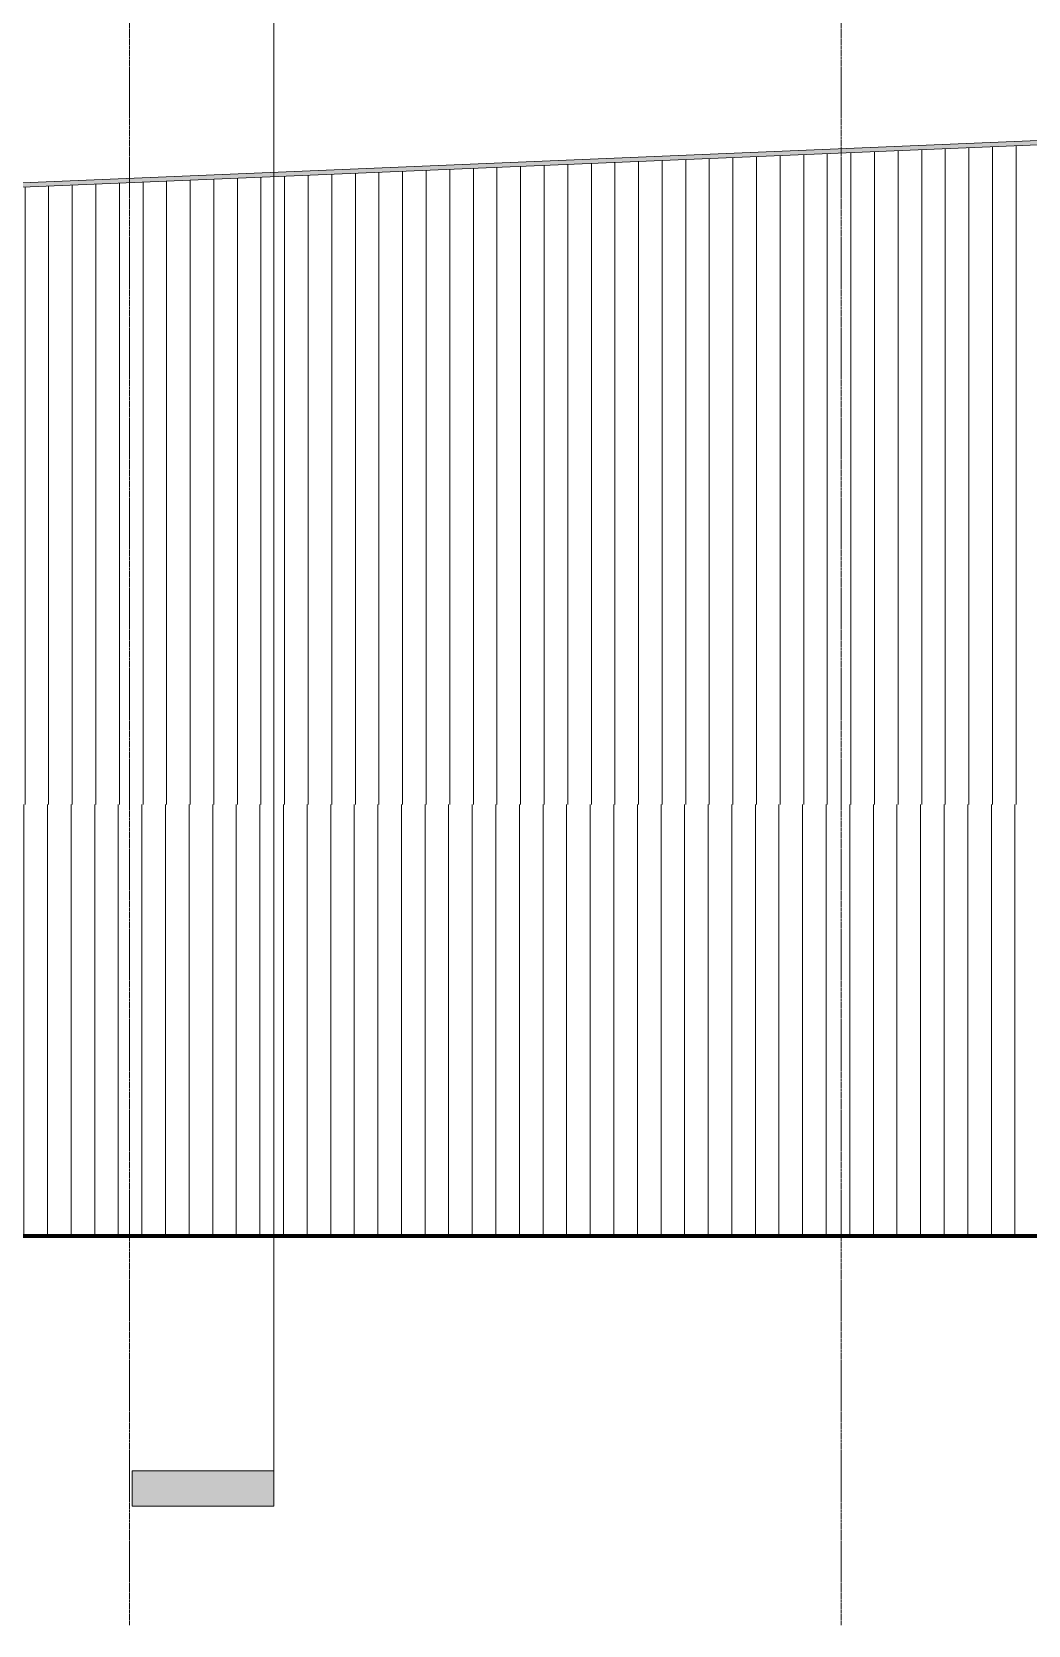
# Model space of a CAD drawing. Header units: inches. Extents: x 20478 to 36684, y -248 to 750.
# Drawn here: x 29834 to 30172, y -132 to 408 of the extents above; entities that cross this region are included whole.
import ezdxf

# ---------------------------------------------------------------- set-up
doc = ezdxf.new("R2010")
doc.units = ezdxf.units.IN
doc.header["$MEASUREMENT"] = 0
doc.linetypes.add('Grid Line 1_2_', pattern=[0.875, 0.5, -0.125, 0.125, -0.125])
for name, color, linetype, lineweight in [('A-ROOF', 132, 'Continuous', 13), ('A-WALL-PATT', 111, 'Continuous', 13), ('C-TOPO', 7, 'Continuous', 9), ('G-ANNO-SYMB', 111, 'Continuous', 9), ('S-GRID', 1, 'Continuous', 9)]:
    doc.layers.add(name, color=color, linetype=linetype, lineweight=lineweight)

# ---------------------------------------------------------------- blocks, each defined once
blk = doc.blocks.new('Section - 3_32_ x 3_8_-18514-Elevation - East')
at = {"layer": 'G-ANNO-SYMB'}
blk.add_hatch(color=256, dxfattribs=at).paths.add_polyline_path([(-22107.83, -79.66), (-22059.83, -79.66), (-22059.83, -91.66), (-22107.83, -91.66)], flags=0)
for p, q in [((-22107.83, -79.66), (-22107.83, -91.66)), ((-22059.83, -79.66), (-22107.83, -79.66)), ((-22059.83, -91.66), (-22059.83, -79.66)), ((-22107.83, -91.66), (-22059.83, -91.66))]:
    blk.add_line(p, q, dxfattribs=at)

msp = doc.modelspace()

# ---------------------------------------------------------------- hatches: boundary and pattern name
at = {"layer": 'A-ROOF', "lineweight": 5}
msp.add_hatch(color=256, dxfattribs=at).paths.add_polyline_path([(29540.35959, 343.42181), (30855.71041, 398.2281), (30855.71041, 399.7294), (29540.35959, 344.92312)], flags=0)
at = {"layer": 'A-WALL-PATT', "lineweight": 9}
h = msp.add_hatch(dxfattribs=at)
h.set_pattern_fill('FP_25', color=256, style=0, pattern_type=2)
h.set_pattern_definition([(90, (-21128.053, 0), (-8, 5e-16), [])])
h.paths.add_polyline_path([(30854.36059, 146.25), (30854.36059, 398.17186), (29742.48559, 351.84373), (29742.48559, 146.25), (30841.11059, 146.25)], flags=0)
h = msp.add_hatch(dxfattribs=at)
h.set_pattern_fill('FP_23', color=256, style=0, pattern_type=2)
h.set_pattern_definition([(90, (-21128.428, 0), (-8, 5e-16), [])])
h.paths.add_polyline_path([(30142.99225, 0), (30841.11059, 0), (30841.11059, 146.25), (29742.48559, 146.25), (29742.48559, 0), (30104.25941, 0)], flags=0)

# ---------------------------------------------------------------- linework, layer by layer
at = {"layer": 'A-ROOF'}
for p, q in [((29540.35959, 344.92312), (30855.71041, 399.7294)), ((30855.71041, 398.2281), (29540.35959, 343.42181))]:
    msp.add_line(p, q, dxfattribs=at)
at = {"layer": 'C-TOPO'}
msp.add_line((29636.06574, 0), (30874.65266, 0), dxfattribs=at)
at = {"layer": 'C-TOPO', "lineweight": 70}
msp.add_line((29636.06705, 0), (30874.65291, 0), dxfattribs=at)
at = {"layer": 'G-ANNO-SYMB'}
msp.add_line((29916.33031, 545.15708), (29916.33031, -79.66081), dxfattribs=at)
at = {"layer": 'S-GRID', "linetype": 'Grid Line 1_2_'}
for p, q in [((29867.36059, -132), (29867.36059, 648.65882)), ((29867.36059, -132), (29867.36059, 648.65882)), ((30108.61059, -132), (30108.61059, 648.65882)), ((30108.61059, -132), (30108.61059, 648.65882))]:
    msp.add_line(p, q, dxfattribs=at)

# ---------------------------------------------------------------- block references
at = {"layer": 'G-ANNO-SYMB'}
msp.add_blockref('Section - 3_32_ x 3_8_-18514-Elevation - East', (51976.1634, 0), dxfattribs=at)

doc.saveas('drawing.dxf')
